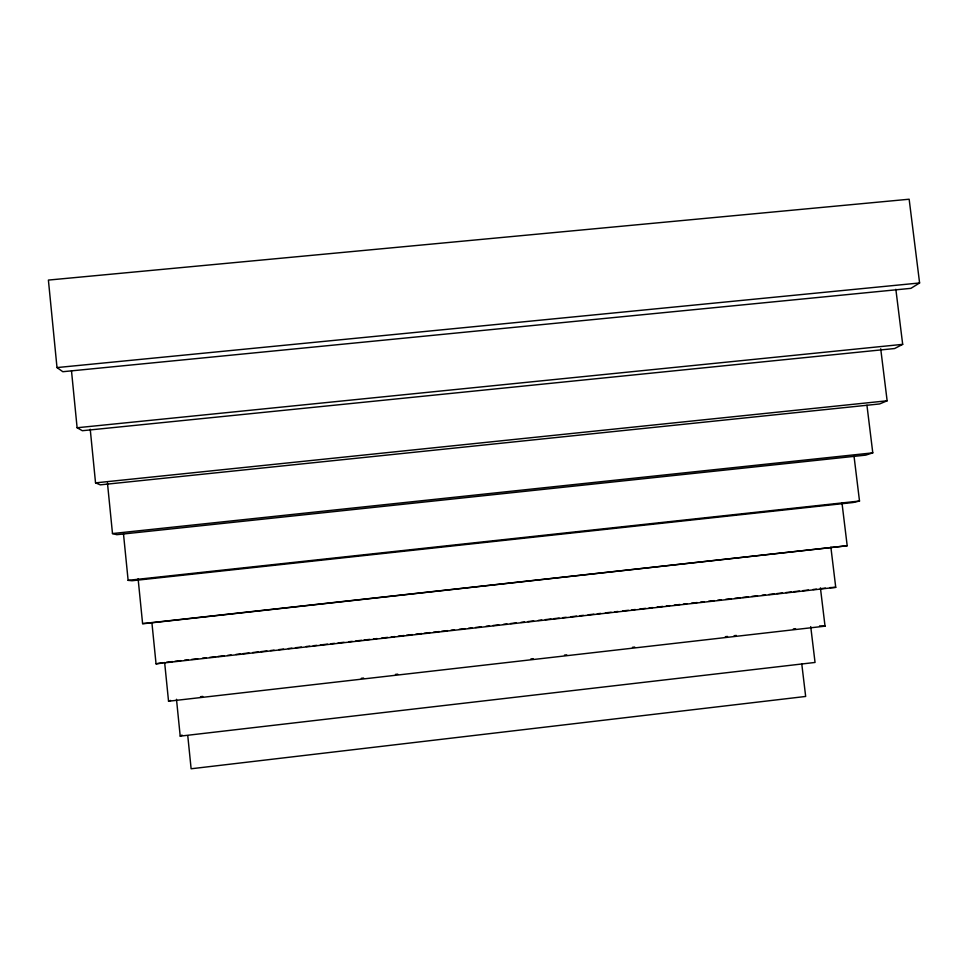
<?xml version="1.0" encoding="UTF-8"?>
<svg xmlns="http://www.w3.org/2000/svg" width="968" height="968" viewBox="0 0 968 968"><rect width="100%" height="100%" fill="white"/><g stroke="black" fill="none" stroke-linecap="round" stroke-linejoin="round"><path stroke-width="1.45" d="M919.6 282.971L910.912 288.343L62.823 371.712L57.003 367.574L48.4 280.079L909.146 199.226L919.6 282.971L57.003 367.574M176.491 699.295L180.205 736.14L182.02 735.051M895.848 289.275L902.684 344.354L894.626 348.528L82.353 430.712L77.113 427.747L71.499 370.853M880.711 348.782L887.136 400.788L879.634 403.946L100.273 484.847L95.542 482.875L90.23 429.223M164.645 662.523L168.541 701.231L170.513 700.421M866.941 405.229L872.785 452.855L865.779 455.117L116.777 534.687L112.494 533.562L107.46 482.984M151.891 622.533L156.042 663.83L162.878 662.656M854.03 456.194L859.511 501.037L852.953 502.537L132.023 580.74L128.127 580.34L123.517 534.167M841.991 503.009L847.194 545.746L146.144 623.416L142.599 623.634L138.109 578.755M180.205 736.14L815.044 662.451L810.724 626.586M200.485 696.694L202.796 696.428M361.294 678.314L363.569 678.048M395.44 674.406L397.715 674.151M530.9 658.918L533.15 658.663M564.489 655.082L566.728 654.828M632.467 647.314L634.681 647.06M725.347 636.69L727.537 636.448M734.143 635.686L736.345 635.431M793.361 628.922L795.551 628.668M168.541 701.231L825.038 626.163L820.416 587.879M166.484 662.257L172.498 661.58M174.893 661.313L180.895 660.636M184.501 660.224L188.094 659.825M191.688 659.414L197.678 658.748M202.469 658.204L206.063 657.804M209.657 657.393L215.634 656.727M218.03 656.449L224.007 655.784M227.589 655.384L231.171 654.973M235.95 654.441L240.729 653.896M243.113 653.63L249.078 652.964M252.648 652.565L258.613 651.887M260.985 651.621L266.938 650.956M270.508 650.544L274.077 650.145M278.832 649.613L283.588 649.08M288.343 648.548L291.912 648.149M295.47 647.737L301.399 647.072M306.142 646.539L309.7 646.14M313.257 645.741L316.814 645.341M320.372 644.942L327.474 644.144M331.02 643.744L334.565 643.345M338.11 642.946L344.027 642.28M348.746 641.748L352.291 641.348M355.837 640.949L361.729 640.284M364.089 640.017L369.982 639.364M373.527 638.965L377.06 638.565M381.767 638.033L387.648 637.367M391.181 636.98L394.702 636.581M398.235 636.182L404.116 635.516M406.463 635.25L412.332 634.597M415.853 634.197L421.721 633.544M424.057 633.278L429.925 632.612M433.434 632.225L439.291 631.56M441.638 631.293L447.482 630.64M450.991 630.241L454.5 629.853M459.183 629.321L465.015 628.668M468.524 628.268L472.021 627.881M475.53 627.482L481.362 626.828M486.021 626.308L489.518 625.909M493.014 625.522L498.835 624.868M503.493 624.336L506.978 623.949M510.475 623.549L516.283 622.896M520.929 622.376L524.414 621.988M527.899 621.589L533.707 620.936M538.341 620.415L541.826 620.028M545.299 619.641L551.094 618.988M553.406 618.721L559.202 618.068M562.674 617.681L566.135 617.294M570.769 616.773L576.541 616.12M580.014 615.733L583.474 615.346M588.096 614.825L593.868 614.172M597.329 613.785L600.777 613.397M605.387 612.877L611.147 612.224M614.607 611.837L618.056 611.449M622.666 610.929L628.413 610.288M631.862 609.9L635.31 609.513M639.909 608.993L645.644 608.352M649.092 607.964L652.529 607.577M657.115 607.057L662.85 606.416M666.286 606.029L669.723 605.641M674.297 605.121L680.02 604.48M683.456 604.092L686.881 603.705M691.455 603.197L697.166 602.544M700.59 602.169L704.014 601.781M708.588 601.261L714.287 600.62M717.699 600.245L721.124 599.857M725.685 599.337L731.372 598.696M734.785 598.321L740.472 597.679M742.746 597.425L748.433 596.784M751.846 596.397L757.52 595.756M762.058 595.247L765.47 594.86M768.87 594.485L774.545 593.844M776.808 593.59L782.471 592.948M785.871 592.573L791.534 591.932M793.796 591.678L799.447 591.037M802.835 590.661L808.486 590.02M813.011 589.512L816.399 589.137M820.912 588.629L825.426 588.12M156.042 663.83L835.735 587.346L830.871 547.174M142.599 623.634L847.194 545.746M128.127 580.34L859.511 501.037M112.494 533.562L872.785 452.855M95.542 482.875L887.136 400.788M77.113 427.747L902.684 344.354M829.939 587.612L835.735 587.346M819.569 625.921L825.038 626.163M801.758 663.806L805.666 696.452L191.119 768.774L187.792 735.886"/></g></svg>
